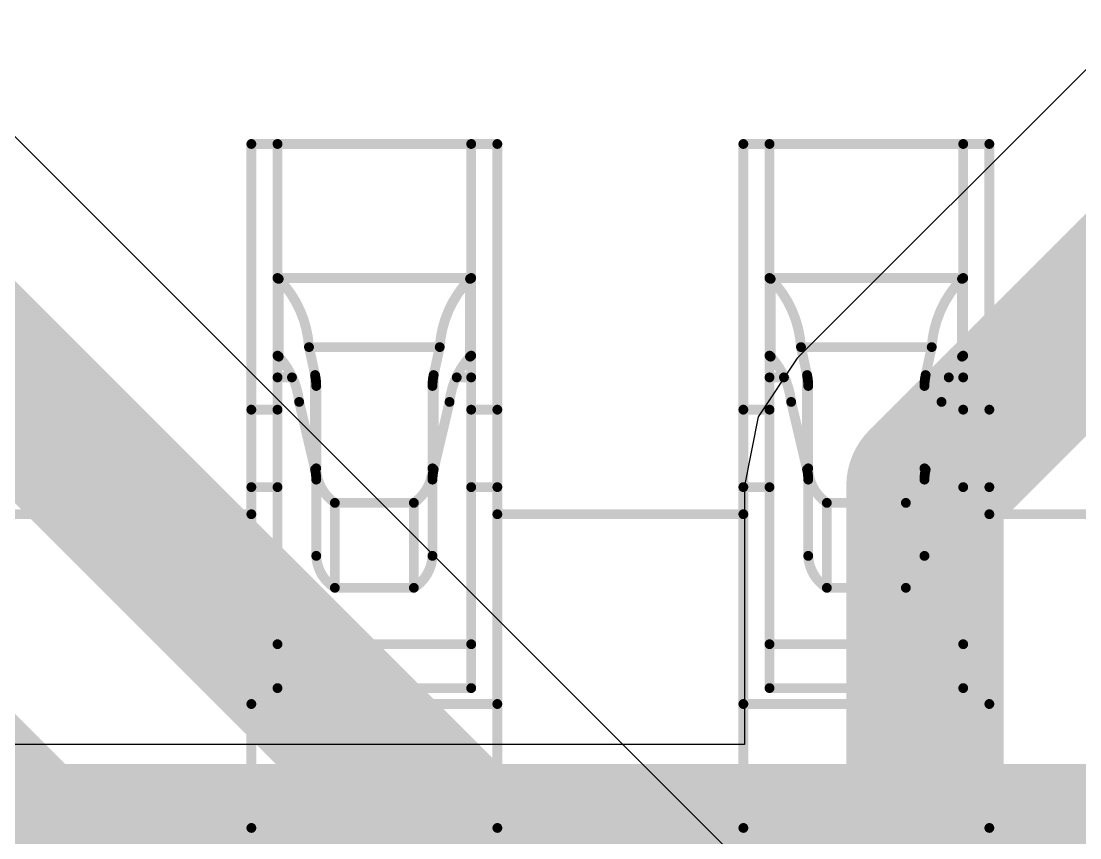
# Model space of a CAD drawing. Header units: inches. Extents: x -6 to 5433, y -4 to 5447.
# Drawn here: x 9.394 to 10.76, y 26.502 to 27.557 of the extents above; entities that cross this region are included whole.
import ezdxf

# ---------------------------------------------------------------- set-up
doc = ezdxf.new("R2010")
doc.units = ezdxf.units.IN
for name, color, linetype in [('Ground', 16, 'Continuous'), ('Mechanical 4', 56, 'Continuous'), ('Top Layer', 1, 'Continuous'), ('Top Solder', 216, 'Continuous')]:
    doc.layers.add(name, color=color, linetype=linetype)

# ---------------------------------------------------------------- blocks, each defined once
blk = doc.blocks.new('QTH_030_01_L_D_A_K_TR_154')
at = {"layer": 'Top Solder'}
for points in [[(4.49590033, 3.91260076), (5.00410099, 3.91260076), (5.00410099, 2.25940112), (4.49590033, 2.25940112)], [(4.995899329999999, 3.91260076), (5.504099989999999, 3.91260076), (5.504099989999999, 2.25940112), (4.995899329999999, 2.25940112)], [(5.49590087, 3.91260076), (6.00410153, 3.91260076), (6.00410153, 2.25940112), (5.49590087, 2.25940112)]]:
    blk.add_hatch(color=216, dxfattribs=at).paths.add_polyline_path(points)

msp = doc.modelspace()

# ---------------------------------------------------------------- linework, layer by layer
at = {"layer": 'Ground'}
msp.add_line((13.3982841, 23.39513228), (7.37917498, 29.41423886), dxfattribs=at)
for points in [[(4.8006, 31.10394084, 0.2032, 0.2032, 0), (15.09579404, 20.8087468, 0.2032, 0.2032, 0)], [(7.146096959999999, 29.317696, 0.2032, 0.2032, 0), (15.10239296, 21.3614, 0.2032, 0.2032, 0)]]:
    msp.add_lwpolyline(points, format="xyseb", dxfattribs=at)
at = {"layer": 'Mechanical 4'}
for points in [[(9.691154099999999, 27.39794622, 0.0127, 0.0127, 0), (10.0086541, 27.39794622, 0.0127, 0.0127, 0)], [(9.691154099999999, 26.5149457, 0.0127, 0.0127, 0), (9.691154099999999, 27.39794622, 0.0127, 0.0127, 0)], [(9.72490562, 26.69548128, 0.0127, 0.0127, 0), (9.72490562, 27.39794622, 0.0127, 0.0127, 0)], [(9.974905119999999, 26.69548128, 0.0127, 0.0127, 0), (9.974905119999999, 27.39794622, 0.0127, 0.0127, 0)], [(10.0086541, 26.5149457, 0.0127, 0.0127, 0), (10.0086541, 27.39794622, 0.0127, 0.0127, 0)], [(10.3261541, 27.39794622, 0.0127, 0.0127, 0), (10.6436541, 27.39794622, 0.0127, 0.0127, 0)], [(10.3261541, 26.5149457, 0.0127, 0.0127, 0), (10.3261541, 27.39794622, 0.0127, 0.0127, 0)], [(10.35990562, 26.69548128, 0.0127, 0.0127, 0), (10.35990562, 27.39794622, 0.0127, 0.0127, 0)], [(10.60990512, 26.69548128, 0.0127, 0.0127, 0), (10.60990512, 27.39794622, 0.0127, 0.0127, 0)], [(10.6436541, 26.5149457, 0.0127, 0.0127, 0), (10.6436541, 27.39794622, 0.0127, 0.0127, 0)], [(9.724999599999999, 27.224609, 0.0127, 0.0127, -0.03260548540181201), (9.724903079999999, 27.22474616, 0.0127, 0.0127, 0)], [(9.72490562, 27.22494682, 0.0127, 0.0127, 0), (9.974905119999999, 27.22494682, 0.0127, 0.0127, 0)], [(9.72507072, 27.22453788, 0.0127, 0.0127, -0.02828759400761471), (9.725002139999999, 27.224609, 0.0127, 0.0127, 0)], [(9.7251647, 27.22445914, 0.0127, 0.0127, -0.02675080193094427), (9.72507072, 27.22453788, 0.0127, 0.0127, 0)], [(9.725289159999999, 27.22437278, 0.0127, 0.0127, -0.02199381129501102), (9.7251647, 27.22445914, 0.0127, 0.0127, 0)], [(9.7254568, 27.22427626, 0.0127, 0.0127, -0.01668692771041726), (9.725289159999999, 27.22437278, 0.0127, 0.0127, 0)], [(9.72566, 27.22416958, 0.0127, 0.0127, -0.00937556205878915), (9.72545426, 27.22427626, 0.0127, 0.0127, 0)], [(9.72589876, 27.22405528, 0.0127, 0.0127, -0.005205298976345619), (9.72566, 27.22416704, 0.0127, 0.0127, 0)], [(9.72589876, 27.22405528, 0.0127, 0.0127, 0), (9.7261553, 27.2239359, 0.0127, 0.0127, 0)], [(9.7261553, 27.2239359, 0.0127, 0.0127, 0), (9.72642454, 27.22381652, 0.0127, 0.0127, 0)], [(9.72642454, 27.12343572, 0.0127, 0.0127, 0), (9.72642454, 27.22381652, 0.0127, 0.0127, 0)], [(9.72642454, 27.22381652, 0.0127, 0.0127, -0.1798941776662689), (9.765532919999998, 27.13571154, 0.0127, 0.0127, 0)], [(9.93427782, 27.13571154, 0.0127, 0.0127, -0.1798941776662689), (9.973386199999998, 27.22381652, 0.0127, 0.0127, 0)], [(9.973386199999998, 27.22381652, 0.0127, 0.0127, 0), (9.973896739999999, 27.22405274, 0.0127, 0.0127, 0)], [(9.973386199999998, 27.12343572, 0.0127, 0.0127, 0), (9.973386199999998, 27.22381652, 0.0127, 0.0127, 0)], [(9.973896739999999, 27.22405274, 0.0127, 0.0127, 0), (9.974132959999999, 27.2241645, 0.0127, 0.0127, 0)], [(9.97434378, 27.22427118, 0.0127, 0.0127, -0.00707025948909918), (9.974132959999999, 27.2241645, 0.0127, 0.0127, 0)], [(9.974519039999999, 27.22437024, 0.0127, 0.0127, -0.01220881840215613), (9.97434124, 27.22427118, 0.0127, 0.0127, 0)], [(9.97466128, 27.22446168, 0.0127, 0.0127, -0.02261982997065055), (9.97452158, 27.22437024, 0.0127, 0.0127, 0)], [(9.974757799999999, 27.22454042, 0.0127, 0.0127, -0.0318810894931789), (9.97465874, 27.22446168, 0.0127, 0.0127, 0)], [(9.974823839999999, 27.22461408, 0.0127, 0.0127, -0.0374457798254703), (9.974757799999999, 27.22454042, 0.0127, 0.0127, 0)], [(9.974869559999998, 27.22468012, 0.0127, 0.0127, -0.0326886643388733), (9.974823839999999, 27.22461154, 0.0127, 0.0127, 0)], [(9.97490258, 27.22474616, 0.0127, 0.0127, -0.01323434494001702), (9.97486702, 27.22468012, 0.0127, 0.0127, 0)], [(10.3599996, 27.224609, 0.0127, 0.0127, -0.03260548538263319), (10.35990308, 27.22474616, 0.0127, 0.0127, 0)], [(10.35990562, 27.22494682, 0.0127, 0.0127, 0), (10.60990512, 27.22494682, 0.0127, 0.0127, 0)], [(10.36007072, 27.22453788, 0.0127, 0.0127, -0.0282875941125443), (10.36000214, 27.224609, 0.0127, 0.0127, 0)], [(10.3601647, 27.22445914, 0.0127, 0.0127, -0.02675080202567485), (10.36007072, 27.22453788, 0.0127, 0.0127, 0)], [(10.36028916, 27.22437278, 0.0127, 0.0127, -0.02199381111465002), (10.3601647, 27.22445914, 0.0127, 0.0127, 0)], [(10.3604568, 27.22427626, 0.0127, 0.0127, -0.01668692763555585), (10.36028916, 27.22437278, 0.0127, 0.0127, 0)], [(10.36066, 27.22416958, 0.0127, 0.0127, -0.009375562058344576), (10.36045426, 27.22427626, 0.0127, 0.0127, 0)], [(10.36089876, 27.22405528, 0.0127, 0.0127, -0.005205298958293349), (10.36066, 27.22416704, 0.0127, 0.0127, 0)], [(10.36089876, 27.22405528, 0.0127, 0.0127, 0), (10.3611553, 27.2239359, 0.0127, 0.0127, 0)], [(10.3611553, 27.2239359, 0.0127, 0.0127, 0), (10.36142454, 27.22381652, 0.0127, 0.0127, 0)], [(10.36142454, 27.12343572, 0.0127, 0.0127, 0), (10.36142454, 27.22381652, 0.0127, 0.0127, 0)], [(10.36142454, 27.22381652, 0.0127, 0.0127, -0.1798941776662689), (10.40053292, 27.13571154, 0.0127, 0.0127, 0)], [(10.56927782, 27.13571154, 0.0127, 0.0127, -0.1798941776662689), (10.6083862, 27.22381652, 0.0127, 0.0127, 0)], [(10.6083862, 27.22381652, 0.0127, 0.0127, 0), (10.60889674, 27.22405274, 0.0127, 0.0127, 0)], [(10.6083862, 27.12343572, 0.0127, 0.0127, 0), (10.6083862, 27.22381652, 0.0127, 0.0127, 0)], [(10.60889674, 27.22405274, 0.0127, 0.0127, 0), (10.60913296, 27.2241645, 0.0127, 0.0127, 0)], [(10.60934378, 27.22427118, 0.0127, 0.0127, -0.007070259505533523), (10.60913296, 27.2241645, 0.0127, 0.0127, 0)], [(10.60951904, 27.22437024, 0.0127, 0.0127, -0.01220881838100212), (10.60934124, 27.22427118, 0.0127, 0.0127, 0)], [(10.60966128, 27.22446168, 0.0127, 0.0127, -0.02261982990300715), (10.60952158, 27.22437024, 0.0127, 0.0127, 0)], [(10.6097578, 27.22454042, 0.0127, 0.0127, -0.03188108945836137), (10.60965874, 27.22446168, 0.0127, 0.0127, 0)], [(10.60982384, 27.22461408, 0.0127, 0.0127, -0.03744577974792232), (10.6097578, 27.22454042, 0.0127, 0.0127, 0)], [(10.60986956, 27.22468012, 0.0127, 0.0127, -0.03268866424871666), (10.60982384, 27.22461154, 0.0127, 0.0127, 0)], [(10.60990258, 27.22474616, 0.0127, 0.0127, -0.01323434471388828), (10.60986702, 27.22468012, 0.0127, 0.0127, 0)], [(9.765532919999998, 27.13571154, 0.0127, 0.0127, 0), (9.93427782, 27.13571154, 0.0127, 0.0127, 0)], [(9.765532919999998, 27.13571154, 0.0127, 0.0127, 0), (9.773386599999998, 27.0996156, 0.0127, 0.0127, 0)], [(9.92642414, 27.0996156, 0.0127, 0.0127, 0), (9.93427782, 27.13571154, 0.0127, 0.0127, 0)], [(10.40053292, 27.13571154, 0.0127, 0.0127, 0), (10.56927782, 27.13571154, 0.0127, 0.0127, 0)], [(10.40053292, 27.13571154, 0.0127, 0.0127, 0), (10.4083866, 27.0996156, 0.0127, 0.0127, 0)], [(10.56142414, 27.0996156, 0.0127, 0.0127, 0), (10.56927782, 27.13571154, 0.0127, 0.0127, 0)], [(9.725002139999999, 27.1244949, 0.0127, 0.0127, -0.02859692935174417), (9.724903079999999, 27.12467778, 0.0127, 0.0127, 0)], [(9.7251647, 27.12429678, 0.0127, 0.0127, -0.05432141876965745), (9.72500468, 27.12449744, 0.0127, 0.0127, 0)], [(9.725289159999999, 27.1241774, 0.0127, 0.0127, -0.02338615141833128), (9.7251647, 27.12429424, 0.0127, 0.0127, 0)], [(9.72545426, 27.12405294, 0.0127, 0.0127, -0.01856230606988293), (9.725289159999999, 27.12417994, 0.0127, 0.0127, 0)], [(9.72566, 27.12390816, 0.0127, 0.0127, -0.01073692510666325), (9.72545426, 27.1240504, 0.0127, 0.0127, 0)], [(9.72589876, 27.12375576, 0.0127, 0.0127, -0.006054830968366523), (9.72566254, 27.12390816, 0.0127, 0.0127, 0)], [(9.72589876, 27.1237583, 0.0127, 0.0127, 0), (9.7261553, 27.12359828, 0.0127, 0.0127, 0)], [(9.7261553, 27.12359828, 0.0127, 0.0127, 0), (9.72642454, 27.12343572, 0.0127, 0.0127, 0)], [(9.72642454, 27.12343826, 0.0127, 0.0127, -0.1625908253546253), (9.75286594, 27.0649446, 0.0127, 0.0127, 0)], [(9.9469448, 27.0649446, 0.0127, 0.0127, -0.1625908253546254), (9.973386199999998, 27.12343826, 0.0127, 0.0127, 0)], [(9.973386199999998, 27.12343572, 0.0127, 0.0127, 0), (9.973896739999999, 27.12375322, 0.0127, 0.0127, 0)], [(9.974132959999999, 27.12390308, 0.0127, 0.0127, -0.004820614380038885), (9.973896739999999, 27.12375322, 0.0127, 0.0127, 0)], [(9.97434124, 27.12404532, 0.0127, 0.0127, -0.008119958908210148), (9.97413042, 27.12390308, 0.0127, 0.0127, 0)], [(9.974519039999999, 27.12418248, 0.0127, 0.0127, -0.01372913847109193), (9.97434124, 27.12404786, 0.0127, 0.0127, 0)], [(9.97465874, 27.12429932, 0.0127, 0.0127, -0.02446216595019451), (9.97452158, 27.12417994, 0.0127, 0.0127, 0)], [(9.974757799999999, 27.124406, 0.0127, 0.0127, -0.03231853515335774), (9.97465874, 27.12429932, 0.0127, 0.0127, 0)], [(9.974823839999999, 27.12450252, 0.0127, 0.0127, -0.03504147991975706), (9.974757799999999, 27.124406, 0.0127, 0.0127, 0)], [(9.974869559999998, 27.12459142, 0.0127, 0.0127, -0.02840446131015703), (9.974823839999999, 27.12450252, 0.0127, 0.0127, 0)], [(9.974905119999999, 27.12467524, 0.0127, 0.0127, -0.0110217928156107), (9.974869559999998, 27.12458888, 0.0127, 0.0127, 0)], [(10.36000214, 27.1244949, 0.0127, 0.0127, -0.02859692928456186), (10.35990308, 27.12467778, 0.0127, 0.0127, 0)], [(10.3601647, 27.12429678, 0.0127, 0.0127, -0.05432141874452924), (10.36000468, 27.12449744, 0.0127, 0.0127, 0)], [(10.36028916, 27.1241774, 0.0127, 0.0127, -0.02338615141263027), (10.3601647, 27.12429424, 0.0127, 0.0127, 0)], [(10.36045426, 27.12405294, 0.0127, 0.0127, -0.01856230610118446), (10.36028916, 27.12417994, 0.0127, 0.0127, 0)], [(10.36066, 27.12390816, 0.0127, 0.0127, -0.01073692509430416), (10.36045426, 27.1240504, 0.0127, 0.0127, 0)], [(10.36089876, 27.12375576, 0.0127, 0.0127, -0.006054831084931335), (10.36066254, 27.12390816, 0.0127, 0.0127, 0)], [(10.36089876, 27.1237583, 0.0127, 0.0127, 0), (10.3611553, 27.12359828, 0.0127, 0.0127, 0)], [(10.3611553, 27.12359828, 0.0127, 0.0127, 0), (10.36142454, 27.12343572, 0.0127, 0.0127, 0)], [(10.36142454, 27.12343826, 0.0127, 0.0127, -0.1625908253546253), (10.38786594, 27.0649446, 0.0127, 0.0127, 0)], [(10.5819448, 27.0649446, 0.0127, 0.0127, -0.1625908253546254), (10.6083862, 27.12343826, 0.0127, 0.0127, 0)], [(10.6083862, 27.12343572, 0.0127, 0.0127, 0), (10.60889674, 27.12375322, 0.0127, 0.0127, 0)], [(10.60913296, 27.12390308, 0.0127, 0.0127, -0.004820614400308476), (10.60889674, 27.12375322, 0.0127, 0.0127, 0)], [(10.60934124, 27.12404532, 0.0127, 0.0127, -0.008119958952519183), (10.60913042, 27.12390308, 0.0127, 0.0127, 0)], [(10.60951904, 27.12418248, 0.0127, 0.0127, -0.01372913844327649), (10.60934124, 27.12404786, 0.0127, 0.0127, 0)], [(10.60965874, 27.12429932, 0.0127, 0.0127, -0.02446216595812158), (10.60952158, 27.12417994, 0.0127, 0.0127, 0)], [(10.6097578, 27.124406, 0.0127, 0.0127, -0.0323185350523555), (10.60965874, 27.12429932, 0.0127, 0.0127, 0)], [(10.60982384, 27.12450252, 0.0127, 0.0127, -0.03504148005994565), (10.6097578, 27.124406, 0.0127, 0.0127, 0)], [(10.60986956, 27.12459142, 0.0127, 0.0127, -0.02840446138808824), (10.60982384, 27.12450252, 0.0127, 0.0127, 0)], [(10.60990512, 27.12467524, 0.0127, 0.0127, -0.01102179300402755), (10.60986956, 27.12458888, 0.0127, 0.0127, 0)], [(9.72490562, 27.09661078, 0.0127, 0.0127, 0), (9.743566999999999, 27.09661078, 0.0127, 0.0127, 0)], [(9.773386599999998, 26.9776575, 0.0127, 0.0127, 0), (9.773386599999998, 27.0996156, 0.0127, 0.0127, 0)], [(9.773386599999998, 27.0996156, 0.0127, 0.0127, -0.05365795323520316), (9.774905519999999, 27.085544, 0.0127, 0.0127, 0)], [(9.92490522, 27.085544, 0.0127, 0.0127, -0.05365795323520318), (9.92642414, 27.0996156, 0.0127, 0.0127, 0)], [(9.92642414, 26.9776575, 0.0127, 0.0127, 0), (9.92642414, 27.0996156, 0.0127, 0.0127, 0)], [(9.95624374, 27.09661078, 0.0127, 0.0127, 0), (9.974905119999999, 27.09661078, 0.0127, 0.0127, 0)], [(10.35990562, 27.09661078, 0.0127, 0.0127, 0), (10.378567, 27.09661078, 0.0127, 0.0127, 0)], [(10.4083866, 26.9776575, 0.0127, 0.0127, 0), (10.4083866, 27.0996156, 0.0127, 0.0127, 0)], [(10.4083866, 27.0996156, 0.0127, 0.0127, -0.05365795323520316), (10.40990552, 27.085544, 0.0127, 0.0127, 0)], [(10.55990522, 27.085544, 0.0127, 0.0127, -0.05365795323520318), (10.56142414, 27.0996156, 0.0127, 0.0127, 0)], [(10.56142414, 26.9776575, 0.0127, 0.0127, 0), (10.56142414, 27.0996156, 0.0127, 0.0127, 0)], [(10.59124374, 27.09661078, 0.0127, 0.0127, 0), (10.60990512, 27.09661078, 0.0127, 0.0127, 0)], [(9.774905519999999, 26.86619468, 0.0127, 0.0127, 0), (9.774905519999999, 27.085544, 0.0127, 0.0127, 0)], [(9.92490522, 26.86619468, 0.0127, 0.0127, 0), (9.92490522, 27.085544, 0.0127, 0.0127, 0)], [(10.40990552, 26.86619468, 0.0127, 0.0127, 0), (10.40990552, 27.085544, 0.0127, 0.0127, 0)], [(10.55990522, 26.86619468, 0.0127, 0.0127, 0), (10.55990522, 27.085544, 0.0127, 0.0127, 0)], [(9.752863399999999, 27.06494714, 0.0127, 0.0127, 0), (9.773386599999998, 26.9776575, 0.0127, 0.0127, 0)], [(9.92642414, 26.9776575, 0.0127, 0.0127, 0), (9.9469448, 27.06494714, 0.0127, 0.0127, 0)], [(10.3878634, 27.06494714, 0.0127, 0.0127, 0), (10.4083866, 26.9776575, 0.0127, 0.0127, 0)], [(10.56142414, 26.9776575, 0.0127, 0.0127, 0), (10.5819448, 27.06494714, 0.0127, 0.0127, 0)], [(9.691154099999999, 27.05494462, 0.0127, 0.0127, 0), (9.72490562, 27.05494462, 0.0127, 0.0127, 0)], [(9.974905119999999, 27.05494462, 0.0127, 0.0127, 0), (10.0086541, 27.05494462, 0.0127, 0.0127, 0)], [(10.3261541, 27.05494462, 0.0127, 0.0127, 0), (10.35990562, 27.05494462, 0.0127, 0.0127, 0)], [(10.60990512, 27.05494462, 0.0127, 0.0127, 0), (10.6436541, 27.05494462, 0.0127, 0.0127, 0)], [(9.773386599999998, 26.9776575, 0.0127, 0.0127, -0.05786387190151768), (9.774905519999999, 26.96463492, 0.0127, 0.0127, 0)], [(9.7989136, 26.93460704, 0.0127, 0.0127, -0.2374801051860469), (9.774905519999999, 26.97917896, 0.0127, 0.0127, 0)], [(9.92490522, 26.97917896, 0.0127, 0.0127, -0.2374801051860468), (9.90089714, 26.93460704, 0.0127, 0.0127, 0)], [(9.92490522, 26.96463492, 0.0127, 0.0127, -0.05786387190108001), (9.92642414, 26.9776575, 0.0127, 0.0127, 0)], [(10.4083866, 26.9776575, 0.0127, 0.0127, -0.05786387190107989), (10.40990552, 26.96463492, 0.0127, 0.0127, 0)], [(10.4339136, 26.93460704, 0.0127, 0.0127, -0.2374801051860469), (10.40990552, 26.97917896, 0.0127, 0.0127, 0)], [(10.55990522, 26.97917896, 0.0127, 0.0127, -0.2374801051855858), (10.53589714, 26.93460704, 0.0127, 0.0127, 0)], [(10.55990522, 26.96463492, 0.0127, 0.0127, -0.05786387190151768), (10.56142414, 26.9776575, 0.0127, 0.0127, 0)], [(9.691154099999999, 26.95494482, 0.0127, 0.0127, 0), (9.72490562, 26.95494482, 0.0127, 0.0127, 0)], [(9.974905119999999, 26.95494482, 0.0127, 0.0127, 0), (10.0086541, 26.95494482, 0.0127, 0.0127, 0)], [(10.3261541, 26.95494482, 0.0127, 0.0127, 0), (10.35990562, 26.95494482, 0.0127, 0.0127, 0)], [(10.60990512, 26.95494482, 0.0127, 0.0127, 0), (10.6436541, 26.95494482, 0.0127, 0.0127, 0)], [(9.79891614, 26.93460704, 0.0127, 0.0127, 0), (9.900894599999999, 26.93460704, 0.0127, 0.0127, 0)], [(9.79891614, 26.82494508, 0.0127, 0.0127, 0), (9.79891614, 26.93460704, 0.0127, 0.0127, 0)], [(9.900894599999999, 26.82494508, 0.0127, 0.0127, 0), (9.900894599999999, 26.93460704, 0.0127, 0.0127, 0)], [(10.43391614, 26.93460704, 0.0127, 0.0127, 0), (10.5358946, 26.93460704, 0.0127, 0.0127, 0)], [(10.43391614, 26.82494508, 0.0127, 0.0127, 0), (10.43391614, 26.93460704, 0.0127, 0.0127, 0)], [(10.5358946, 26.82494508, 0.0127, 0.0127, 0), (10.5358946, 26.93460704, 0.0127, 0.0127, 0)], [(9.3736541, 26.91994615999999, 0.0127, 0.0127, 0), (9.691154099999999, 26.91994615999999, 0.0127, 0.0127, 0)], [(10.0086541, 26.91994615999999, 0.0127, 0.0127, 0), (10.3261541, 26.91994615999999, 0.0127, 0.0127, 0)], [(10.6436541, 26.91994615999999, 0.0127, 0.0127, 0), (10.9611541, 26.91994615999999, 0.0127, 0.0127, 0)], [(9.7989136, 26.82494762, 0.0127, 0.0127, -0.2473774779348601), (9.774905519999999, 26.86619722, 0.0127, 0.0127, 0)], [(9.92490522, 26.86619722, 0.0127, 0.0127, -0.2473774779353234), (9.90089714, 26.82494762, 0.0127, 0.0127, 0)], [(10.4339136, 26.82494762, 0.0127, 0.0127, -0.2473774779348601), (10.40990552, 26.86619722, 0.0127, 0.0127, 0)], [(10.55990522, 26.86619722, 0.0127, 0.0127, -0.2473774779353234), (10.53589714, 26.82494762, 0.0127, 0.0127, 0)], [(9.79891614, 26.82494508, 0.0127, 0.0127, 0), (9.900894599999999, 26.82494508, 0.0127, 0.0127, 0)], [(10.43391614, 26.82494508, 0.0127, 0.0127, 0), (10.5358946, 26.82494508, 0.0127, 0.0127, 0)], [(9.72490562, 26.75215376, 0.0127, 0.0127, 0), (9.974905119999999, 26.75215376, 0.0127, 0.0127, 0)], [(10.35990562, 26.75215376, 0.0127, 0.0127, 0), (10.60990512, 26.75215376, 0.0127, 0.0127, 0)], [(9.72490562, 26.69548128, 0.0127, 0.0127, 0), (9.974905119999999, 26.69548128, 0.0127, 0.0127, 0)], [(10.35990562, 26.69548128, 0.0127, 0.0127, 0), (10.60990512, 26.69548128, 0.0127, 0.0127, 0)], [(9.691154099999999, 26.67494538, 0.0127, 0.0127, 0), (10.0086541, 26.67494538, 0.0127, 0.0127, 0)], [(10.3261541, 26.67494538, 0.0127, 0.0127, 0), (10.6436541, 26.67494538, 0.0127, 0.0127, 0)], [(9.691154099999999, 26.5149457, 0.0127, 0.0127, 0), (10.0086541, 26.5149457, 0.0127, 0.0127, 0)], [(10.3261541, 26.5149457, 0.0127, 0.0127, 0), (10.6436541, 26.5149457, 0.0127, 0.0127, 0)]]:
    msp.add_lwpolyline(points, format="xyseb", dxfattribs=at)
for points in [[(9.6879791, 27.39794622, 0.00635, 0.00635, 1), (9.6943291, 27.39794622, 0.00635, 0.00635, 1)], [(9.6879791, 27.39794622, 0.00635, 0.00635, 1), (9.6943291, 27.39794622, 0.00635, 0.00635, 1)], [(9.721730619999999, 27.39794622, 0.00635, 0.00635, 1), (9.728080619999998, 27.39794622, 0.00635, 0.00635, 1)], [(9.971730119999998, 27.39794622, 0.00635, 0.00635, 1), (9.97808012, 27.39794622, 0.00635, 0.00635, 1)], [(10.0054791, 27.39794622, 0.00635, 0.00635, 1), (10.0118291, 27.39794622, 0.00635, 0.00635, 1)], [(10.0054791, 27.39794622, 0.00635, 0.00635, 1), (10.0118291, 27.39794622, 0.00635, 0.00635, 1)], [(10.3229791, 27.39794622, 0.00635, 0.00635, 1), (10.3293291, 27.39794622, 0.00635, 0.00635, 1)], [(10.3229791, 27.39794622, 0.00635, 0.00635, 1), (10.3293291, 27.39794622, 0.00635, 0.00635, 1)], [(10.35673062, 27.39794622, 0.00635, 0.00635, 1), (10.36308062, 27.39794622, 0.00635, 0.00635, 1)], [(10.60673012, 27.39794622, 0.00635, 0.00635, 1), (10.61308012, 27.39794622, 0.00635, 0.00635, 1)], [(10.6404791, 27.39794622, 0.00635, 0.00635, 1), (10.6468291, 27.39794622, 0.00635, 0.00635, 1)], [(10.6404791, 27.39794622, 0.00635, 0.00635, 1), (10.6468291, 27.39794622, 0.00635, 0.00635, 1)], [(9.72172808, 27.22474616, 0.00635, 0.00635, 1), (9.72807808, 27.22474616, 0.00635, 0.00635, 1)], [(9.721730619999999, 27.22494682, 0.00635, 0.00635, 1), (9.728080619999998, 27.22494682, 0.00635, 0.00635, 1)], [(9.7218246, 27.224609, 0.00635, 0.00635, 1), (9.7281746, 27.224609, 0.00635, 0.00635, 1)], [(9.72182714, 27.224609, 0.00635, 0.00635, 1), (9.72817714, 27.224609, 0.00635, 0.00635, 1)], [(9.72189572, 27.22453788, 0.00635, 0.00635, 1), (9.72824572, 27.22453788, 0.00635, 0.00635, 1)], [(9.72189572, 27.22453788, 0.00635, 0.00635, 1), (9.72824572, 27.22453788, 0.00635, 0.00635, 1)], [(9.7219897, 27.22445914, 0.00635, 0.00635, 1), (9.7283397, 27.22445914, 0.00635, 0.00635, 1)], [(9.7219897, 27.22445914, 0.00635, 0.00635, 1), (9.7283397, 27.22445914, 0.00635, 0.00635, 1)], [(9.72211416, 27.22437278, 0.00635, 0.00635, 1), (9.728464159999998, 27.22437278, 0.00635, 0.00635, 1)], [(9.72211416, 27.22437278, 0.00635, 0.00635, 1), (9.728464159999998, 27.22437278, 0.00635, 0.00635, 1)], [(9.72227926, 27.22427626, 0.00635, 0.00635, 1), (9.72862926, 27.22427626, 0.00635, 0.00635, 1)], [(9.7222818, 27.22427626, 0.00635, 0.00635, 1), (9.728631799999999, 27.22427626, 0.00635, 0.00635, 1)], [(9.722484999999999, 27.22416958, 0.00635, 0.00635, 1), (9.728835, 27.22416958, 0.00635, 0.00635, 1)], [(9.722484999999999, 27.22416704, 0.00635, 0.00635, 1), (9.728835, 27.22416704, 0.00635, 0.00635, 1)], [(9.722723760000001, 27.22405528, 0.00635, 0.00635, 1), (9.729073759999999, 27.22405528, 0.00635, 0.00635, 1)], [(9.722723760000001, 27.22405528, 0.00635, 0.00635, 1), (9.729073759999999, 27.22405528, 0.00635, 0.00635, 1)], [(9.7229803, 27.2239359, 0.00635, 0.00635, 1), (9.729330299999999, 27.2239359, 0.00635, 0.00635, 1)], [(9.7229803, 27.2239359, 0.00635, 0.00635, 1), (9.729330299999999, 27.2239359, 0.00635, 0.00635, 1)], [(9.72324954, 27.22381652, 0.00635, 0.00635, 1), (9.729599539999999, 27.22381652, 0.00635, 0.00635, 1)], [(9.72324954, 27.22381652, 0.00635, 0.00635, 1), (9.729599539999999, 27.22381652, 0.00635, 0.00635, 1)], [(9.72324954, 27.22381652, 0.00635, 0.00635, 1), (9.729599539999999, 27.22381652, 0.00635, 0.00635, 1)], [(9.9702112, 27.22381652, 0.00635, 0.00635, 1), (9.976561199999999, 27.22381652, 0.00635, 0.00635, 1)], [(9.9702112, 27.22381652, 0.00635, 0.00635, 1), (9.976561199999999, 27.22381652, 0.00635, 0.00635, 1)], [(9.9702112, 27.22381652, 0.00635, 0.00635, 1), (9.976561199999999, 27.22381652, 0.00635, 0.00635, 1)], [(9.97072174, 27.22405274, 0.00635, 0.00635, 1), (9.97707174, 27.22405274, 0.00635, 0.00635, 1)], [(9.97072174, 27.22405274, 0.00635, 0.00635, 1), (9.97707174, 27.22405274, 0.00635, 0.00635, 1)], [(9.97095796, 27.2241645, 0.00635, 0.00635, 1), (9.97730796, 27.2241645, 0.00635, 0.00635, 1)], [(9.97095796, 27.2241645, 0.00635, 0.00635, 1), (9.97730796, 27.2241645, 0.00635, 0.00635, 1)], [(9.97116624, 27.22427118, 0.00635, 0.00635, 1), (9.97751624, 27.22427118, 0.00635, 0.00635, 1)], [(9.97116878, 27.22427118, 0.00635, 0.00635, 1), (9.977518779999999, 27.22427118, 0.00635, 0.00635, 1)], [(9.97134404, 27.22437024, 0.00635, 0.00635, 1), (9.97769404, 27.22437024, 0.00635, 0.00635, 1)], [(9.971346579999999, 27.22437024, 0.00635, 0.00635, 1), (9.97769658, 27.22437024, 0.00635, 0.00635, 1)], [(9.971483739999998, 27.22446168, 0.00635, 0.00635, 1), (9.97783374, 27.22446168, 0.00635, 0.00635, 1)], [(9.971486279999999, 27.22446168, 0.00635, 0.00635, 1), (9.97783628, 27.22446168, 0.00635, 0.00635, 1)], [(9.971582799999998, 27.22454042, 0.00635, 0.00635, 1), (9.9779328, 27.22454042, 0.00635, 0.00635, 1)], [(9.971582799999998, 27.22454042, 0.00635, 0.00635, 1), (9.9779328, 27.22454042, 0.00635, 0.00635, 1)], [(9.97164884, 27.22461408, 0.00635, 0.00635, 1), (9.97799884, 27.22461408, 0.00635, 0.00635, 1)], [(9.97164884, 27.22461154, 0.00635, 0.00635, 1), (9.97799884, 27.22461154, 0.00635, 0.00635, 1)], [(9.971692019999999, 27.22468012, 0.00635, 0.00635, 1), (9.97804202, 27.22468012, 0.00635, 0.00635, 1)], [(9.97169456, 27.22468012, 0.00635, 0.00635, 1), (9.978044559999999, 27.22468012, 0.00635, 0.00635, 1)], [(9.97172758, 27.22474616, 0.00635, 0.00635, 1), (9.978077579999999, 27.22474616, 0.00635, 0.00635, 1)], [(9.971730119999998, 27.22494682, 0.00635, 0.00635, 1), (9.97808012, 27.22494682, 0.00635, 0.00635, 1)], [(10.35672808, 27.22474616, 0.00635, 0.00635, 1), (10.36307808, 27.22474616, 0.00635, 0.00635, 1)], [(10.35673062, 27.22494682, 0.00635, 0.00635, 1), (10.36308062, 27.22494682, 0.00635, 0.00635, 1)], [(10.3568246, 27.224609, 0.00635, 0.00635, 1), (10.3631746, 27.224609, 0.00635, 0.00635, 1)], [(10.35682714, 27.224609, 0.00635, 0.00635, 1), (10.36317714, 27.224609, 0.00635, 0.00635, 1)], [(10.35689572, 27.22453788, 0.00635, 0.00635, 1), (10.36324572, 27.22453788, 0.00635, 0.00635, 1)], [(10.35689572, 27.22453788, 0.00635, 0.00635, 1), (10.36324572, 27.22453788, 0.00635, 0.00635, 1)], [(10.3569897, 27.22445914, 0.00635, 0.00635, 1), (10.3633397, 27.22445914, 0.00635, 0.00635, 1)], [(10.3569897, 27.22445914, 0.00635, 0.00635, 1), (10.3633397, 27.22445914, 0.00635, 0.00635, 1)], [(10.35711416, 27.22437278, 0.00635, 0.00635, 1), (10.36346416, 27.22437278, 0.00635, 0.00635, 1)], [(10.35711416, 27.22437278, 0.00635, 0.00635, 1), (10.36346416, 27.22437278, 0.00635, 0.00635, 1)], [(10.35727926, 27.22427626, 0.00635, 0.00635, 1), (10.36362926, 27.22427626, 0.00635, 0.00635, 1)], [(10.3572818, 27.22427626, 0.00635, 0.00635, 1), (10.3636318, 27.22427626, 0.00635, 0.00635, 1)], [(10.357485, 27.22416958, 0.00635, 0.00635, 1), (10.363835, 27.22416958, 0.00635, 0.00635, 1)], [(10.357485, 27.22416704, 0.00635, 0.00635, 1), (10.363835, 27.22416704, 0.00635, 0.00635, 1)], [(10.35772376, 27.22405528, 0.00635, 0.00635, 1), (10.36407376, 27.22405528, 0.00635, 0.00635, 1)], [(10.35772376, 27.22405528, 0.00635, 0.00635, 1), (10.36407376, 27.22405528, 0.00635, 0.00635, 1)], [(10.3579803, 27.2239359, 0.00635, 0.00635, 1), (10.3643303, 27.2239359, 0.00635, 0.00635, 1)], [(10.3579803, 27.2239359, 0.00635, 0.00635, 1), (10.3643303, 27.2239359, 0.00635, 0.00635, 1)], [(10.35824954, 27.22381652, 0.00635, 0.00635, 1), (10.36459954, 27.22381652, 0.00635, 0.00635, 1)], [(10.35824954, 27.22381652, 0.00635, 0.00635, 1), (10.36459954, 27.22381652, 0.00635, 0.00635, 1)], [(10.35824954, 27.22381652, 0.00635, 0.00635, 1), (10.36459954, 27.22381652, 0.00635, 0.00635, 1)], [(10.6052112, 27.22381652, 0.00635, 0.00635, 1), (10.6115612, 27.22381652, 0.00635, 0.00635, 1)], [(10.6052112, 27.22381652, 0.00635, 0.00635, 1), (10.6115612, 27.22381652, 0.00635, 0.00635, 1)], [(10.6052112, 27.22381652, 0.00635, 0.00635, 1), (10.6115612, 27.22381652, 0.00635, 0.00635, 1)], [(10.60572174, 27.22405274, 0.00635, 0.00635, 1), (10.61207174, 27.22405274, 0.00635, 0.00635, 1)], [(10.60572174, 27.22405274, 0.00635, 0.00635, 1), (10.61207174, 27.22405274, 0.00635, 0.00635, 1)], [(10.60595796, 27.2241645, 0.00635, 0.00635, 1), (10.61230796, 27.2241645, 0.00635, 0.00635, 1)], [(10.60595796, 27.2241645, 0.00635, 0.00635, 1), (10.61230796, 27.2241645, 0.00635, 0.00635, 1)], [(10.60616624, 27.22427118, 0.00635, 0.00635, 1), (10.61251624, 27.22427118, 0.00635, 0.00635, 1)], [(10.60616878, 27.22427118, 0.00635, 0.00635, 1), (10.61251878, 27.22427118, 0.00635, 0.00635, 1)], [(10.60634404, 27.22437024, 0.00635, 0.00635, 1), (10.61269404, 27.22437024, 0.00635, 0.00635, 1)], [(10.60634658, 27.22437024, 0.00635, 0.00635, 1), (10.61269658, 27.22437024, 0.00635, 0.00635, 1)], [(10.60648374, 27.22446168, 0.00635, 0.00635, 1), (10.61283374, 27.22446168, 0.00635, 0.00635, 1)], [(10.60648628, 27.22446168, 0.00635, 0.00635, 1), (10.61283628, 27.22446168, 0.00635, 0.00635, 1)], [(10.6065828, 27.22454042, 0.00635, 0.00635, 1), (10.6129328, 27.22454042, 0.00635, 0.00635, 1)], [(10.6065828, 27.22454042, 0.00635, 0.00635, 1), (10.6129328, 27.22454042, 0.00635, 0.00635, 1)], [(10.60664884, 27.22461408, 0.00635, 0.00635, 1), (10.61299884, 27.22461408, 0.00635, 0.00635, 1)], [(10.60664884, 27.22461154, 0.00635, 0.00635, 1), (10.61299884, 27.22461154, 0.00635, 0.00635, 1)], [(10.60669202, 27.22468012, 0.00635, 0.00635, 1), (10.61304202, 27.22468012, 0.00635, 0.00635, 1)], [(10.60669456, 27.22468012, 0.00635, 0.00635, 1), (10.61304456, 27.22468012, 0.00635, 0.00635, 1)], [(10.60672758, 27.22474616, 0.00635, 0.00635, 1), (10.61307758, 27.22474616, 0.00635, 0.00635, 1)], [(10.60673012, 27.22494682, 0.00635, 0.00635, 1), (10.61308012, 27.22494682, 0.00635, 0.00635, 1)], [(9.76235792, 27.13571154, 0.00635, 0.00635, 1), (9.76870792, 27.13571154, 0.00635, 0.00635, 1)], [(9.76235792, 27.13571154, 0.00635, 0.00635, 1), (9.76870792, 27.13571154, 0.00635, 0.00635, 1)], [(9.76235792, 27.13571154, 0.00635, 0.00635, 1), (9.76870792, 27.13571154, 0.00635, 0.00635, 1)], [(9.93110282, 27.13571154, 0.00635, 0.00635, 1), (9.937452819999999, 27.13571154, 0.00635, 0.00635, 1)], [(9.93110282, 27.13571154, 0.00635, 0.00635, 1), (9.937452819999999, 27.13571154, 0.00635, 0.00635, 1)], [(9.93110282, 27.13571154, 0.00635, 0.00635, 1), (9.937452819999999, 27.13571154, 0.00635, 0.00635, 1)], [(10.39735792, 27.13571154, 0.00635, 0.00635, 1), (10.40370792, 27.13571154, 0.00635, 0.00635, 1)], [(10.39735792, 27.13571154, 0.00635, 0.00635, 1), (10.40370792, 27.13571154, 0.00635, 0.00635, 1)], [(10.39735792, 27.13571154, 0.00635, 0.00635, 1), (10.40370792, 27.13571154, 0.00635, 0.00635, 1)], [(10.56610282, 27.13571154, 0.00635, 0.00635, 1), (10.57245282, 27.13571154, 0.00635, 0.00635, 1)], [(10.56610282, 27.13571154, 0.00635, 0.00635, 1), (10.57245282, 27.13571154, 0.00635, 0.00635, 1)], [(10.56610282, 27.13571154, 0.00635, 0.00635, 1), (10.57245282, 27.13571154, 0.00635, 0.00635, 1)], [(9.72172808, 27.12467778, 0.00635, 0.00635, 1), (9.72807808, 27.12467778, 0.00635, 0.00635, 1)], [(9.72182714, 27.1244949, 0.00635, 0.00635, 1), (9.72817714, 27.1244949, 0.00635, 0.00635, 1)], [(9.721829679999999, 27.12449744, 0.00635, 0.00635, 1), (9.728179679999998, 27.12449744, 0.00635, 0.00635, 1)], [(9.7219897, 27.12429678, 0.00635, 0.00635, 1), (9.7283397, 27.12429678, 0.00635, 0.00635, 1)], [(9.7219897, 27.12429424, 0.00635, 0.00635, 1), (9.7283397, 27.12429424, 0.00635, 0.00635, 1)], [(9.72211416, 27.12417994, 0.00635, 0.00635, 1), (9.728464159999998, 27.12417994, 0.00635, 0.00635, 1)], [(9.72211416, 27.1241774, 0.00635, 0.00635, 1), (9.728464159999998, 27.1241774, 0.00635, 0.00635, 1)], [(9.72227926, 27.12405294, 0.00635, 0.00635, 1), (9.72862926, 27.12405294, 0.00635, 0.00635, 1)], [(9.72227926, 27.1240504, 0.00635, 0.00635, 1), (9.72862926, 27.1240504, 0.00635, 0.00635, 1)], [(9.722484999999999, 27.12390816, 0.00635, 0.00635, 1), (9.728835, 27.12390816, 0.00635, 0.00635, 1)], [(9.72248754, 27.12390816, 0.00635, 0.00635, 1), (9.728837539999999, 27.12390816, 0.00635, 0.00635, 1)], [(9.722723760000001, 27.1237583, 0.00635, 0.00635, 1), (9.729073759999999, 27.1237583, 0.00635, 0.00635, 1)], [(9.722723760000001, 27.12375576, 0.00635, 0.00635, 1), (9.729073759999999, 27.12375576, 0.00635, 0.00635, 1)], [(9.7229803, 27.12359828, 0.00635, 0.00635, 1), (9.729330299999999, 27.12359828, 0.00635, 0.00635, 1)], [(9.7229803, 27.12359828, 0.00635, 0.00635, 1), (9.729330299999999, 27.12359828, 0.00635, 0.00635, 1)], [(9.72324954, 27.12343826, 0.00635, 0.00635, 1), (9.729599539999999, 27.12343826, 0.00635, 0.00635, 1)], [(9.72324954, 27.12343572, 0.00635, 0.00635, 1), (9.729599539999999, 27.12343572, 0.00635, 0.00635, 1)], [(9.72324954, 27.12343572, 0.00635, 0.00635, 1), (9.729599539999999, 27.12343572, 0.00635, 0.00635, 1)], [(9.9702112, 27.12343826, 0.00635, 0.00635, 1), (9.976561199999999, 27.12343826, 0.00635, 0.00635, 1)], [(9.9702112, 27.12343572, 0.00635, 0.00635, 1), (9.976561199999999, 27.12343572, 0.00635, 0.00635, 1)], [(9.9702112, 27.12343572, 0.00635, 0.00635, 1), (9.976561199999999, 27.12343572, 0.00635, 0.00635, 1)], [(9.97072174, 27.12375322, 0.00635, 0.00635, 1), (9.97707174, 27.12375322, 0.00635, 0.00635, 1)], [(9.97072174, 27.12375322, 0.00635, 0.00635, 1), (9.97707174, 27.12375322, 0.00635, 0.00635, 1)], [(9.97095542, 27.12390308, 0.00635, 0.00635, 1), (9.97730542, 27.12390308, 0.00635, 0.00635, 1)], [(9.97095796, 27.12390308, 0.00635, 0.00635, 1), (9.97730796, 27.12390308, 0.00635, 0.00635, 1)], [(9.97116624, 27.12404786, 0.00635, 0.00635, 1), (9.97751624, 27.12404786, 0.00635, 0.00635, 1)], [(9.97116624, 27.12404532, 0.00635, 0.00635, 1), (9.97751624, 27.12404532, 0.00635, 0.00635, 1)], [(9.97134404, 27.12418248, 0.00635, 0.00635, 1), (9.97769404, 27.12418248, 0.00635, 0.00635, 1)], [(9.971346579999999, 27.12417994, 0.00635, 0.00635, 1), (9.97769658, 27.12417994, 0.00635, 0.00635, 1)], [(9.971483739999998, 27.12429932, 0.00635, 0.00635, 1), (9.97783374, 27.12429932, 0.00635, 0.00635, 1)], [(9.971483739999998, 27.12429932, 0.00635, 0.00635, 1), (9.97783374, 27.12429932, 0.00635, 0.00635, 1)], [(9.971582799999998, 27.124406, 0.00635, 0.00635, 1), (9.9779328, 27.124406, 0.00635, 0.00635, 1)], [(9.971582799999998, 27.124406, 0.00635, 0.00635, 1), (9.9779328, 27.124406, 0.00635, 0.00635, 1)], [(9.97164884, 27.12450252, 0.00635, 0.00635, 1), (9.97799884, 27.12450252, 0.00635, 0.00635, 1)], [(9.97164884, 27.12450252, 0.00635, 0.00635, 1), (9.97799884, 27.12450252, 0.00635, 0.00635, 1)], [(9.97169456, 27.12459142, 0.00635, 0.00635, 1), (9.978044559999999, 27.12459142, 0.00635, 0.00635, 1)], [(9.97169456, 27.12458888, 0.00635, 0.00635, 1), (9.978044559999999, 27.12458888, 0.00635, 0.00635, 1)], [(9.971730119999998, 27.12467524, 0.00635, 0.00635, 1), (9.97808012, 27.12467524, 0.00635, 0.00635, 1)], [(10.35672808, 27.12467778, 0.00635, 0.00635, 1), (10.36307808, 27.12467778, 0.00635, 0.00635, 1)], [(10.35682714, 27.1244949, 0.00635, 0.00635, 1), (10.36317714, 27.1244949, 0.00635, 0.00635, 1)], [(10.35682968, 27.12449744, 0.00635, 0.00635, 1), (10.36317968, 27.12449744, 0.00635, 0.00635, 1)], [(10.3569897, 27.12429678, 0.00635, 0.00635, 1), (10.3633397, 27.12429678, 0.00635, 0.00635, 1)], [(10.3569897, 27.12429424, 0.00635, 0.00635, 1), (10.3633397, 27.12429424, 0.00635, 0.00635, 1)], [(10.35711416, 27.12417994, 0.00635, 0.00635, 1), (10.36346416, 27.12417994, 0.00635, 0.00635, 1)], [(10.35711416, 27.1241774, 0.00635, 0.00635, 1), (10.36346416, 27.1241774, 0.00635, 0.00635, 1)], [(10.35727926, 27.12405294, 0.00635, 0.00635, 1), (10.36362926, 27.12405294, 0.00635, 0.00635, 1)], [(10.35727926, 27.1240504, 0.00635, 0.00635, 1), (10.36362926, 27.1240504, 0.00635, 0.00635, 1)], [(10.357485, 27.12390816, 0.00635, 0.00635, 1), (10.363835, 27.12390816, 0.00635, 0.00635, 1)], [(10.35748754, 27.12390816, 0.00635, 0.00635, 1), (10.36383754, 27.12390816, 0.00635, 0.00635, 1)], [(10.35772376, 27.1237583, 0.00635, 0.00635, 1), (10.36407376, 27.1237583, 0.00635, 0.00635, 1)], [(10.35772376, 27.12375576, 0.00635, 0.00635, 1), (10.36407376, 27.12375576, 0.00635, 0.00635, 1)], [(10.3579803, 27.12359828, 0.00635, 0.00635, 1), (10.3643303, 27.12359828, 0.00635, 0.00635, 1)], [(10.3579803, 27.12359828, 0.00635, 0.00635, 1), (10.3643303, 27.12359828, 0.00635, 0.00635, 1)], [(10.35824954, 27.12343826, 0.00635, 0.00635, 1), (10.36459954, 27.12343826, 0.00635, 0.00635, 1)], [(10.35824954, 27.12343572, 0.00635, 0.00635, 1), (10.36459954, 27.12343572, 0.00635, 0.00635, 1)], [(10.35824954, 27.12343572, 0.00635, 0.00635, 1), (10.36459954, 27.12343572, 0.00635, 0.00635, 1)], [(10.6052112, 27.12343826, 0.00635, 0.00635, 1), (10.6115612, 27.12343826, 0.00635, 0.00635, 1)], [(10.6052112, 27.12343572, 0.00635, 0.00635, 1), (10.6115612, 27.12343572, 0.00635, 0.00635, 1)], [(10.6052112, 27.12343572, 0.00635, 0.00635, 1), (10.6115612, 27.12343572, 0.00635, 0.00635, 1)], [(10.60572174, 27.12375322, 0.00635, 0.00635, 1), (10.61207174, 27.12375322, 0.00635, 0.00635, 1)], [(10.60572174, 27.12375322, 0.00635, 0.00635, 1), (10.61207174, 27.12375322, 0.00635, 0.00635, 1)], [(10.60595542, 27.12390308, 0.00635, 0.00635, 1), (10.61230542, 27.12390308, 0.00635, 0.00635, 1)], [(10.60595796, 27.12390308, 0.00635, 0.00635, 1), (10.61230796, 27.12390308, 0.00635, 0.00635, 1)], [(10.60616624, 27.12404786, 0.00635, 0.00635, 1), (10.61251624, 27.12404786, 0.00635, 0.00635, 1)], [(10.60616624, 27.12404532, 0.00635, 0.00635, 1), (10.61251624, 27.12404532, 0.00635, 0.00635, 1)], [(10.60634404, 27.12418248, 0.00635, 0.00635, 1), (10.61269404, 27.12418248, 0.00635, 0.00635, 1)], [(10.60634658, 27.12417994, 0.00635, 0.00635, 1), (10.61269658, 27.12417994, 0.00635, 0.00635, 1)], [(10.60648374, 27.12429932, 0.00635, 0.00635, 1), (10.61283374, 27.12429932, 0.00635, 0.00635, 1)], [(10.60648374, 27.12429932, 0.00635, 0.00635, 1), (10.61283374, 27.12429932, 0.00635, 0.00635, 1)], [(10.6065828, 27.124406, 0.00635, 0.00635, 1), (10.6129328, 27.124406, 0.00635, 0.00635, 1)], [(10.6065828, 27.124406, 0.00635, 0.00635, 1), (10.6129328, 27.124406, 0.00635, 0.00635, 1)], [(10.60664884, 27.12450252, 0.00635, 0.00635, 1), (10.61299884, 27.12450252, 0.00635, 0.00635, 1)], [(10.60664884, 27.12450252, 0.00635, 0.00635, 1), (10.61299884, 27.12450252, 0.00635, 0.00635, 1)], [(10.60669456, 27.12459142, 0.00635, 0.00635, 1), (10.61304456, 27.12459142, 0.00635, 0.00635, 1)], [(10.60669456, 27.12458888, 0.00635, 0.00635, 1), (10.61304456, 27.12458888, 0.00635, 0.00635, 1)], [(10.60673012, 27.12467524, 0.00635, 0.00635, 1), (10.61308012, 27.12467524, 0.00635, 0.00635, 1)], [(9.721730619999999, 27.09661078, 0.00635, 0.00635, 1), (9.728080619999998, 27.09661078, 0.00635, 0.00635, 1)], [(9.740392, 27.09661078, 0.00635, 0.00635, 1), (9.746742, 27.09661078, 0.00635, 0.00635, 1)], [(9.7702116, 27.0996156, 0.00635, 0.00635, 1), (9.7765616, 27.0996156, 0.00635, 0.00635, 1)], [(9.7702116, 27.0996156, 0.00635, 0.00635, 1), (9.7765616, 27.0996156, 0.00635, 0.00635, 1)], [(9.7702116, 27.0996156, 0.00635, 0.00635, 1), (9.7765616, 27.0996156, 0.00635, 0.00635, 1)], [(9.92324914, 27.0996156, 0.00635, 0.00635, 1), (9.929599139999999, 27.0996156, 0.00635, 0.00635, 1)], [(9.92324914, 27.0996156, 0.00635, 0.00635, 1), (9.929599139999999, 27.0996156, 0.00635, 0.00635, 1)], [(9.92324914, 27.0996156, 0.00635, 0.00635, 1), (9.929599139999999, 27.0996156, 0.00635, 0.00635, 1)], [(9.953068739999999, 27.09661078, 0.00635, 0.00635, 1), (9.959418739999998, 27.09661078, 0.00635, 0.00635, 1)], [(9.971730119999998, 27.09661078, 0.00635, 0.00635, 1), (9.97808012, 27.09661078, 0.00635, 0.00635, 1)], [(10.35673062, 27.09661078, 0.00635, 0.00635, 1), (10.36308062, 27.09661078, 0.00635, 0.00635, 1)], [(10.375392, 27.09661078, 0.00635, 0.00635, 1), (10.381742, 27.09661078, 0.00635, 0.00635, 1)], [(10.4052116, 27.0996156, 0.00635, 0.00635, 1), (10.4115616, 27.0996156, 0.00635, 0.00635, 1)], [(10.4052116, 27.0996156, 0.00635, 0.00635, 1), (10.4115616, 27.0996156, 0.00635, 0.00635, 1)], [(10.4052116, 27.0996156, 0.00635, 0.00635, 1), (10.4115616, 27.0996156, 0.00635, 0.00635, 1)], [(10.55824914, 27.0996156, 0.00635, 0.00635, 1), (10.56459914, 27.0996156, 0.00635, 0.00635, 1)], [(10.55824914, 27.0996156, 0.00635, 0.00635, 1), (10.56459914, 27.0996156, 0.00635, 0.00635, 1)], [(10.55824914, 27.0996156, 0.00635, 0.00635, 1), (10.56459914, 27.0996156, 0.00635, 0.00635, 1)], [(10.58806874, 27.09661078, 0.00635, 0.00635, 1), (10.59441874, 27.09661078, 0.00635, 0.00635, 1)], [(10.60673012, 27.09661078, 0.00635, 0.00635, 1), (10.61308012, 27.09661078, 0.00635, 0.00635, 1)], [(9.77173052, 27.085544, 0.00635, 0.00635, 1), (9.77808052, 27.085544, 0.00635, 0.00635, 1)], [(9.77173052, 27.085544, 0.00635, 0.00635, 1), (9.77808052, 27.085544, 0.00635, 0.00635, 1)], [(9.921730219999999, 27.085544, 0.00635, 0.00635, 1), (9.928080219999998, 27.085544, 0.00635, 0.00635, 1)], [(9.921730219999999, 27.085544, 0.00635, 0.00635, 1), (9.928080219999998, 27.085544, 0.00635, 0.00635, 1)], [(10.40673052, 27.085544, 0.00635, 0.00635, 1), (10.41308052, 27.085544, 0.00635, 0.00635, 1)], [(10.40673052, 27.085544, 0.00635, 0.00635, 1), (10.41308052, 27.085544, 0.00635, 0.00635, 1)], [(10.55673022, 27.085544, 0.00635, 0.00635, 1), (10.56308022, 27.085544, 0.00635, 0.00635, 1)], [(10.55673022, 27.085544, 0.00635, 0.00635, 1), (10.56308022, 27.085544, 0.00635, 0.00635, 1)], [(9.7496884, 27.06494714, 0.00635, 0.00635, 1), (9.7560384, 27.06494714, 0.00635, 0.00635, 1)], [(9.74969094, 27.0649446, 0.00635, 0.00635, 1), (9.75604094, 27.0649446, 0.00635, 0.00635, 1)], [(9.943769799999998, 27.06494714, 0.00635, 0.00635, 1), (9.9501198, 27.06494714, 0.00635, 0.00635, 1)], [(9.943769799999998, 27.0649446, 0.00635, 0.00635, 1), (9.9501198, 27.0649446, 0.00635, 0.00635, 1)], [(10.3846884, 27.06494714, 0.00635, 0.00635, 1), (10.3910384, 27.06494714, 0.00635, 0.00635, 1)], [(10.38469094, 27.0649446, 0.00635, 0.00635, 1), (10.39104094, 27.0649446, 0.00635, 0.00635, 1)], [(10.5787698, 27.06494714, 0.00635, 0.00635, 1), (10.5851198, 27.06494714, 0.00635, 0.00635, 1)], [(10.5787698, 27.0649446, 0.00635, 0.00635, 1), (10.5851198, 27.0649446, 0.00635, 0.00635, 1)], [(9.6879791, 27.05494462, 0.00635, 0.00635, 1), (9.6943291, 27.05494462, 0.00635, 0.00635, 1)], [(9.721730619999999, 27.05494462, 0.00635, 0.00635, 1), (9.728080619999998, 27.05494462, 0.00635, 0.00635, 1)], [(9.971730119999998, 27.05494462, 0.00635, 0.00635, 1), (9.97808012, 27.05494462, 0.00635, 0.00635, 1)], [(10.0054791, 27.05494462, 0.00635, 0.00635, 1), (10.0118291, 27.05494462, 0.00635, 0.00635, 1)], [(10.3229791, 27.05494462, 0.00635, 0.00635, 1), (10.3293291, 27.05494462, 0.00635, 0.00635, 1)], [(10.35673062, 27.05494462, 0.00635, 0.00635, 1), (10.36308062, 27.05494462, 0.00635, 0.00635, 1)], [(10.60673012, 27.05494462, 0.00635, 0.00635, 1), (10.61308012, 27.05494462, 0.00635, 0.00635, 1)], [(10.6404791, 27.05494462, 0.00635, 0.00635, 1), (10.6468291, 27.05494462, 0.00635, 0.00635, 1)], [(9.7702116, 26.9776575, 0.00635, 0.00635, 1), (9.7765616, 26.9776575, 0.00635, 0.00635, 1)], [(9.7702116, 26.9776575, 0.00635, 0.00635, 1), (9.7765616, 26.9776575, 0.00635, 0.00635, 1)], [(9.7702116, 26.9776575, 0.00635, 0.00635, 1), (9.7765616, 26.9776575, 0.00635, 0.00635, 1)], [(9.77173052, 26.97917896, 0.00635, 0.00635, 1), (9.77808052, 26.97917896, 0.00635, 0.00635, 1)], [(9.921730219999999, 26.97917896, 0.00635, 0.00635, 1), (9.928080219999998, 26.97917896, 0.00635, 0.00635, 1)], [(9.92324914, 26.9776575, 0.00635, 0.00635, 1), (9.929599139999999, 26.9776575, 0.00635, 0.00635, 1)], [(9.92324914, 26.9776575, 0.00635, 0.00635, 1), (9.929599139999999, 26.9776575, 0.00635, 0.00635, 1)], [(9.92324914, 26.9776575, 0.00635, 0.00635, 1), (9.929599139999999, 26.9776575, 0.00635, 0.00635, 1)], [(10.4052116, 26.9776575, 0.00635, 0.00635, 1), (10.4115616, 26.9776575, 0.00635, 0.00635, 1)], [(10.4052116, 26.9776575, 0.00635, 0.00635, 1), (10.4115616, 26.9776575, 0.00635, 0.00635, 1)], [(10.4052116, 26.9776575, 0.00635, 0.00635, 1), (10.4115616, 26.9776575, 0.00635, 0.00635, 1)], [(10.40673052, 26.97917896, 0.00635, 0.00635, 1), (10.41308052, 26.97917896, 0.00635, 0.00635, 1)], [(10.55673022, 26.97917896, 0.00635, 0.00635, 1), (10.56308022, 26.97917896, 0.00635, 0.00635, 1)], [(10.55824914, 26.9776575, 0.00635, 0.00635, 1), (10.56459914, 26.9776575, 0.00635, 0.00635, 1)], [(10.55824914, 26.9776575, 0.00635, 0.00635, 1), (10.56459914, 26.9776575, 0.00635, 0.00635, 1)], [(10.55824914, 26.9776575, 0.00635, 0.00635, 1), (10.56459914, 26.9776575, 0.00635, 0.00635, 1)], [(9.6879791, 26.95494482, 0.00635, 0.00635, 1), (9.6943291, 26.95494482, 0.00635, 0.00635, 1)], [(9.721730619999999, 26.95494482, 0.00635, 0.00635, 1), (9.728080619999998, 26.95494482, 0.00635, 0.00635, 1)], [(9.77173052, 26.96463492, 0.00635, 0.00635, 1), (9.77808052, 26.96463492, 0.00635, 0.00635, 1)], [(9.921730219999999, 26.96463492, 0.00635, 0.00635, 1), (9.928080219999998, 26.96463492, 0.00635, 0.00635, 1)], [(9.971730119999998, 26.95494482, 0.00635, 0.00635, 1), (9.97808012, 26.95494482, 0.00635, 0.00635, 1)], [(10.0054791, 26.95494482, 0.00635, 0.00635, 1), (10.0118291, 26.95494482, 0.00635, 0.00635, 1)], [(10.3229791, 26.95494482, 0.00635, 0.00635, 1), (10.3293291, 26.95494482, 0.00635, 0.00635, 1)], [(10.35673062, 26.95494482, 0.00635, 0.00635, 1), (10.36308062, 26.95494482, 0.00635, 0.00635, 1)], [(10.40673052, 26.96463492, 0.00635, 0.00635, 1), (10.41308052, 26.96463492, 0.00635, 0.00635, 1)], [(10.55673022, 26.96463492, 0.00635, 0.00635, 1), (10.56308022, 26.96463492, 0.00635, 0.00635, 1)], [(10.60673012, 26.95494482, 0.00635, 0.00635, 1), (10.61308012, 26.95494482, 0.00635, 0.00635, 1)], [(10.6404791, 26.95494482, 0.00635, 0.00635, 1), (10.6468291, 26.95494482, 0.00635, 0.00635, 1)], [(9.795738599999998, 26.93460704, 0.00635, 0.00635, 1), (9.8020886, 26.93460704, 0.00635, 0.00635, 1)], [(9.795741139999999, 26.93460704, 0.00635, 0.00635, 1), (9.80209114, 26.93460704, 0.00635, 0.00635, 1)], [(9.795741139999999, 26.93460704, 0.00635, 0.00635, 1), (9.80209114, 26.93460704, 0.00635, 0.00635, 1)], [(9.8977196, 26.93460704, 0.00635, 0.00635, 1), (9.9040696, 26.93460704, 0.00635, 0.00635, 1)], [(9.8977196, 26.93460704, 0.00635, 0.00635, 1), (9.9040696, 26.93460704, 0.00635, 0.00635, 1)], [(9.89772214, 26.93460704, 0.00635, 0.00635, 1), (9.904072139999998, 26.93460704, 0.00635, 0.00635, 1)], [(10.4307386, 26.93460704, 0.00635, 0.00635, 1), (10.4370886, 26.93460704, 0.00635, 0.00635, 1)], [(10.43074114, 26.93460704, 0.00635, 0.00635, 1), (10.43709114, 26.93460704, 0.00635, 0.00635, 1)], [(10.43074114, 26.93460704, 0.00635, 0.00635, 1), (10.43709114, 26.93460704, 0.00635, 0.00635, 1)], [(10.5327196, 26.93460704, 0.00635, 0.00635, 1), (10.5390696, 26.93460704, 0.00635, 0.00635, 1)], [(10.5327196, 26.93460704, 0.00635, 0.00635, 1), (10.5390696, 26.93460704, 0.00635, 0.00635, 1)], [(10.53272214, 26.93460704, 0.00635, 0.00635, 1), (10.53907214, 26.93460704, 0.00635, 0.00635, 1)], [(9.6879791, 26.91994615999999, 0.00635, 0.00635, 1), (9.6943291, 26.91994615999999, 0.00635, 0.00635, 1)], [(10.0054791, 26.91994615999999, 0.00635, 0.00635, 1), (10.0118291, 26.91994615999999, 0.00635, 0.00635, 1)], [(10.3229791, 26.91994615999999, 0.00635, 0.00635, 1), (10.3293291, 26.91994615999999, 0.00635, 0.00635, 1)], [(10.6404791, 26.91994615999999, 0.00635, 0.00635, 1), (10.6468291, 26.91994615999999, 0.00635, 0.00635, 1)], [(9.77173052, 26.86619722, 0.00635, 0.00635, 1), (9.77808052, 26.86619722, 0.00635, 0.00635, 1)], [(9.77173052, 26.86619468, 0.00635, 0.00635, 1), (9.77808052, 26.86619468, 0.00635, 0.00635, 1)], [(9.921730219999999, 26.86619722, 0.00635, 0.00635, 1), (9.928080219999998, 26.86619722, 0.00635, 0.00635, 1)], [(9.921730219999999, 26.86619468, 0.00635, 0.00635, 1), (9.928080219999998, 26.86619468, 0.00635, 0.00635, 1)], [(10.40673052, 26.86619722, 0.00635, 0.00635, 1), (10.41308052, 26.86619722, 0.00635, 0.00635, 1)], [(10.40673052, 26.86619468, 0.00635, 0.00635, 1), (10.41308052, 26.86619468, 0.00635, 0.00635, 1)], [(10.55673022, 26.86619722, 0.00635, 0.00635, 1), (10.56308022, 26.86619722, 0.00635, 0.00635, 1)], [(10.55673022, 26.86619468, 0.00635, 0.00635, 1), (10.56308022, 26.86619468, 0.00635, 0.00635, 1)], [(9.795738599999998, 26.82494762, 0.00635, 0.00635, 1), (9.8020886, 26.82494762, 0.00635, 0.00635, 1)], [(9.795741139999999, 26.82494508, 0.00635, 0.00635, 1), (9.80209114, 26.82494508, 0.00635, 0.00635, 1)], [(9.795741139999999, 26.82494508, 0.00635, 0.00635, 1), (9.80209114, 26.82494508, 0.00635, 0.00635, 1)], [(9.8977196, 26.82494508, 0.00635, 0.00635, 1), (9.9040696, 26.82494508, 0.00635, 0.00635, 1)], [(9.8977196, 26.82494508, 0.00635, 0.00635, 1), (9.9040696, 26.82494508, 0.00635, 0.00635, 1)], [(9.89772214, 26.82494762, 0.00635, 0.00635, 1), (9.904072139999998, 26.82494762, 0.00635, 0.00635, 1)], [(10.4307386, 26.82494762, 0.00635, 0.00635, 1), (10.4370886, 26.82494762, 0.00635, 0.00635, 1)], [(10.43074114, 26.82494508, 0.00635, 0.00635, 1), (10.43709114, 26.82494508, 0.00635, 0.00635, 1)], [(10.43074114, 26.82494508, 0.00635, 0.00635, 1), (10.43709114, 26.82494508, 0.00635, 0.00635, 1)], [(10.5327196, 26.82494508, 0.00635, 0.00635, 1), (10.5390696, 26.82494508, 0.00635, 0.00635, 1)], [(10.5327196, 26.82494508, 0.00635, 0.00635, 1), (10.5390696, 26.82494508, 0.00635, 0.00635, 1)], [(10.53272214, 26.82494762, 0.00635, 0.00635, 1), (10.53907214, 26.82494762, 0.00635, 0.00635, 1)], [(9.721730619999999, 26.75215376, 0.00635, 0.00635, 1), (9.728080619999998, 26.75215376, 0.00635, 0.00635, 1)], [(9.971730119999998, 26.75215376, 0.00635, 0.00635, 1), (9.97808012, 26.75215376, 0.00635, 0.00635, 1)], [(10.35673062, 26.75215376, 0.00635, 0.00635, 1), (10.36308062, 26.75215376, 0.00635, 0.00635, 1)], [(10.60673012, 26.75215376, 0.00635, 0.00635, 1), (10.61308012, 26.75215376, 0.00635, 0.00635, 1)], [(9.721730619999999, 26.69548128, 0.00635, 0.00635, 1), (9.728080619999998, 26.69548128, 0.00635, 0.00635, 1)], [(9.721730619999999, 26.69548128, 0.00635, 0.00635, 1), (9.728080619999998, 26.69548128, 0.00635, 0.00635, 1)], [(9.971730119999998, 26.69548128, 0.00635, 0.00635, 1), (9.97808012, 26.69548128, 0.00635, 0.00635, 1)], [(9.971730119999998, 26.69548128, 0.00635, 0.00635, 1), (9.97808012, 26.69548128, 0.00635, 0.00635, 1)], [(10.35673062, 26.69548128, 0.00635, 0.00635, 1), (10.36308062, 26.69548128, 0.00635, 0.00635, 1)], [(10.35673062, 26.69548128, 0.00635, 0.00635, 1), (10.36308062, 26.69548128, 0.00635, 0.00635, 1)], [(10.60673012, 26.69548128, 0.00635, 0.00635, 1), (10.61308012, 26.69548128, 0.00635, 0.00635, 1)], [(10.60673012, 26.69548128, 0.00635, 0.00635, 1), (10.61308012, 26.69548128, 0.00635, 0.00635, 1)], [(9.6879791, 26.67494538, 0.00635, 0.00635, 1), (9.6943291, 26.67494538, 0.00635, 0.00635, 1)], [(10.0054791, 26.67494538, 0.00635, 0.00635, 1), (10.0118291, 26.67494538, 0.00635, 0.00635, 1)], [(10.3229791, 26.67494538, 0.00635, 0.00635, 1), (10.3293291, 26.67494538, 0.00635, 0.00635, 1)], [(10.6404791, 26.67494538, 0.00635, 0.00635, 1), (10.6468291, 26.67494538, 0.00635, 0.00635, 1)], [(9.6879791, 26.5149457, 0.00635, 0.00635, 1), (9.6943291, 26.5149457, 0.00635, 0.00635, 1)], [(9.6879791, 26.5149457, 0.00635, 0.00635, 1), (9.6943291, 26.5149457, 0.00635, 0.00635, 1)], [(10.0054791, 26.5149457, 0.00635, 0.00635, 1), (10.0118291, 26.5149457, 0.00635, 0.00635, 1)], [(10.0054791, 26.5149457, 0.00635, 0.00635, 1), (10.0118291, 26.5149457, 0.00635, 0.00635, 1)], [(10.3229791, 26.5149457, 0.00635, 0.00635, 1), (10.3293291, 26.5149457, 0.00635, 0.00635, 1)], [(10.3229791, 26.5149457, 0.00635, 0.00635, 1), (10.3293291, 26.5149457, 0.00635, 0.00635, 1)], [(10.6404791, 26.5149457, 0.00635, 0.00635, 1), (10.6468291, 26.5149457, 0.00635, 0.00635, 1)], [(10.6404791, 26.5149457, 0.00635, 0.00635, 1), (10.6468291, 26.5149457, 0.00635, 0.00635, 1)]]:
    msp.add_lwpolyline(points, format="xyseb", close=True, dxfattribs=at)
at = {"layer": 'Top Layer'}
for p, q in [((11.02309454, 27.74875578), (10.3957882, 27.12144944)), ((10.3957882, 27.12144944), (10.34526252, 27.04583364)), ((10.34526252, 27.04583364), (10.32752062, 26.956639)), ((10.32752062, 26.956639), (10.32752062, 26.62274584)), ((10.32752062, 26.62274584), (8.28110104, 26.62274584))]:
    msp.add_line(p, q, dxfattribs=at)
for points in [[(10.56059864, 26.956639, 0.2032, 0.2032, 0), (11.18790498, 27.58394534, 0.2032, 0.2032, 0)], [(10.56059864, 25.77074602, 0.2032, 0.2032, 0), (10.56059864, 26.956639, 0.2032, 0.2032, 0)]]:
    msp.add_lwpolyline(points, format="xyseb", dxfattribs=at)
msp.add_lwpolyline([(10.50979864, 26.956639, 0.1016, 0.1016, 1), (10.61139864, 26.956639, 0.1016, 0.1016, 1)], format="xyseb", close=True, dxfattribs=at)
msp.add_lwpolyline([(10.50979864, 26.956639, 0.1016, 0.1016, 1), (10.61139864, 26.956639, 0.1016, 0.1016, 1)], format="xyseb", close=True, dxfattribs=at)

# ---------------------------------------------------------------- block references
at = {"rotation": 180}
msp.add_blockref('QTH_030_01_L_D_A_K_TR_154', (15.3105993, 28.85674696), dxfattribs=at)

doc.saveas('drawing.dxf')
